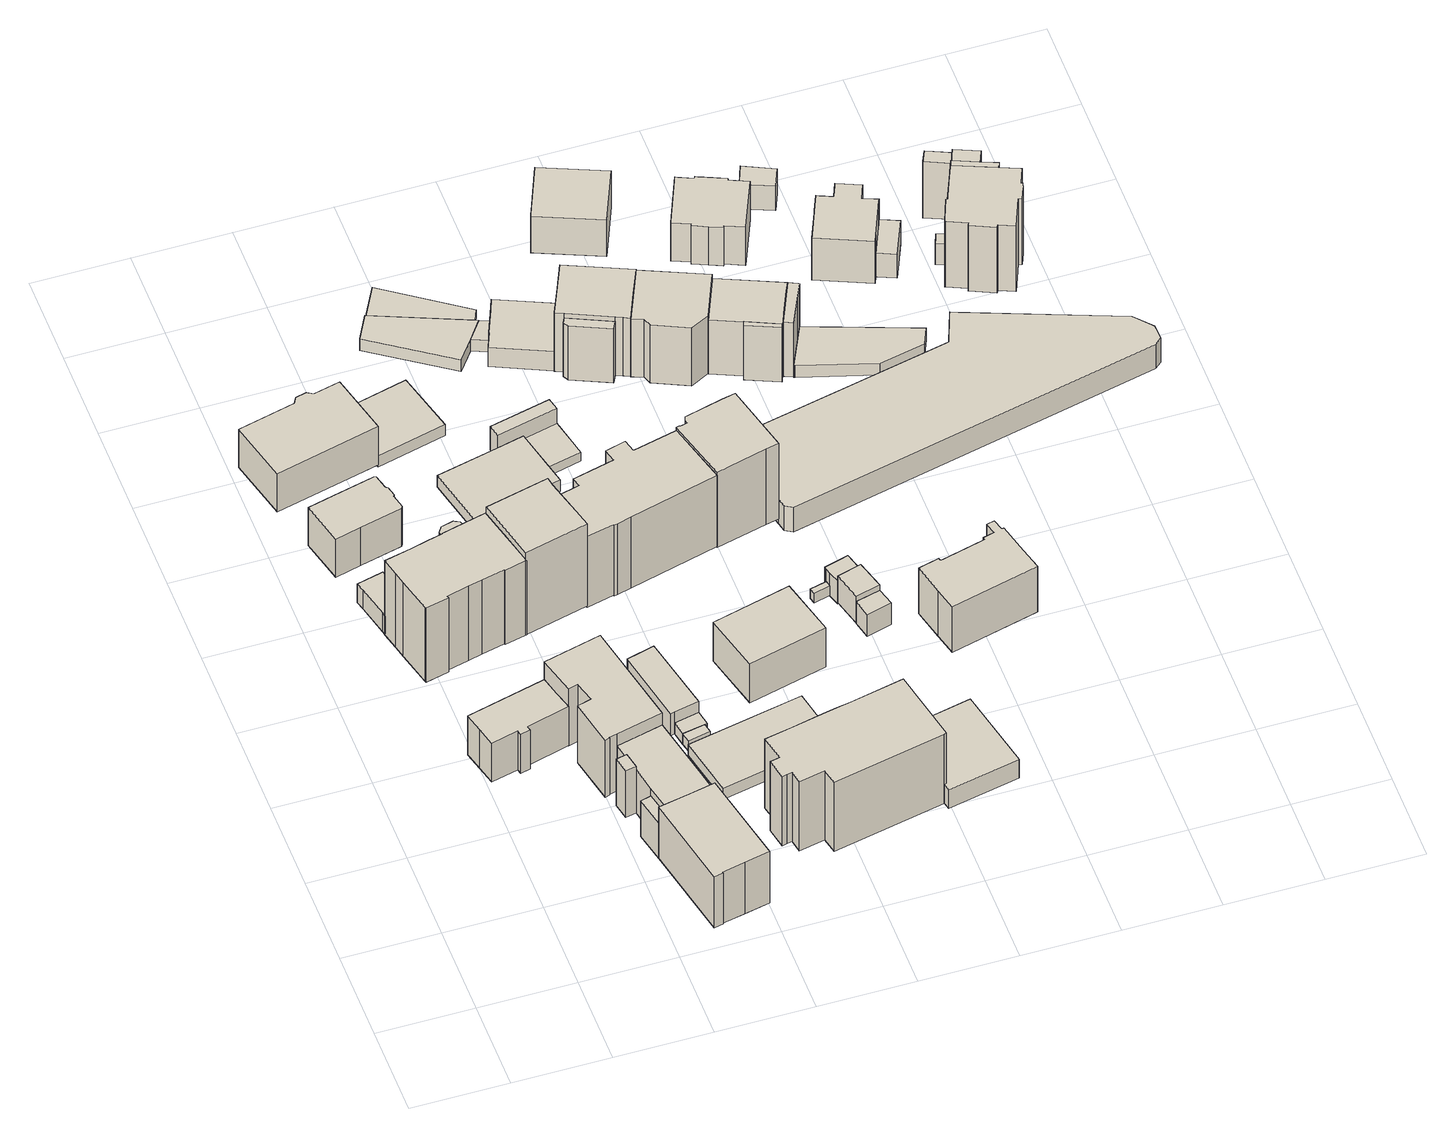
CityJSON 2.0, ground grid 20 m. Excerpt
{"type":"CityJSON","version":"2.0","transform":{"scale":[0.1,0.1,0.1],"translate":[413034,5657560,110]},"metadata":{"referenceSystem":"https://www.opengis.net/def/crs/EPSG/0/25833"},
"CityObjects":{
"building1":{"type":"Building","attributes":{"Dachtyp_tdc":"tdcPolyFlatRoof","Gemeindeschluessel":14612000,"Dachneigung":0,"QualitaetDacherkennung":52,"Geometrietyp2DReferenz":"3000","measuredHeight":5.04,"function":"31001_9998","roofType":"1000"},"geometry":[{"type":"Solid","lod":"1","boundaries":[[[[0,1,2,3,4,5]],[[6,7,8,9,10,11]],[[5,7,6,0]],[[4,8,7,5]],[[3,9,8,4]],[[2,10,9,3]],[[1,11,10,2]],[[0,6,11,1]]]]}]},
"building2":{"type":"Building","attributes":{"Dachtyp_tdc":"tdcGableRoof","Gemeindeschluessel":14612000,"Dachneigung":43.05,"QualitaetDacherkennung":60,"Geometrietyp2DReferenz":"3000","measuredHeight":13.04,"function":"31001_9998","roofType":"3100"},"geometry":[{"type":"Solid","lod":"1","boundaries":[[[[12,13,14,15,16,17,18,19,20,21]],[[22,23,24,25,26,27,28,29,30,31]],[[21,23,22,12]],[[20,24,23,21]],[[19,25,24,20]],[[18,26,25,19]],[[17,27,26,18]],[[16,28,27,17]],[[15,29,28,16]],[[14,30,29,15]],[[13,31,30,14]],[[12,22,31,13]]]]}]},
"building3":{"type":"Building","attributes":{"Dachtyp_tdc":"tdcFreeFormRoof","Gemeindeschluessel":14612000,"Dachneigung":16.99,"QualitaetDacherkennung":33,"Geometrietyp2DReferenz":"3000","measuredHeight":11.23,"function":"31001_9998","roofType":"5000"},"geometry":[{"type":"Solid","lod":"1","boundaries":[[[[32,33,34,35,36,37,38,39,40,41,42,43]],[[44,45,46,47,48,49,50,51,52,53,54,55]],[[43,45,44,32]],[[42,46,45,43]],[[41,47,46,42]],[[40,48,47,41]],[[39,49,48,40]],[[38,50,49,39]],[[37,51,50,38]],[[36,52,51,37]],[[35,53,52,36]],[[34,54,53,35]],[[33,55,54,34]],[[32,44,55,33]]]]}]},
"building4":{"type":"Building","attributes":{"Gemeindeschluessel":14612000,"Geometrietyp2DReferenz":"3000","function":"31001_9998","roofType":"9999"},"children":["building4-1","building4-2"]},
"building4-1":{"type":"BuildingPart","attributes":{"Dachtyp_tdc":"tdcFreeFormRoof","Dachneigung":48.48,"QualitaetDacherkennung":28,"Geometrietyp2DReferenz":"3000","measuredHeight":20.46,"roofType":"5000"},"parents":["building4"],"geometry":[{"type":"Solid","lod":"1","boundaries":[[[[56,57,58,59,60,61]],[[62,63,64,65,66,67]],[[61,63,62,56]],[[60,64,63,61]],[[59,65,64,60]],[[58,66,65,59]],[[57,67,66,58]],[[56,62,67,57]]]]}]},
"building4-2":{"type":"BuildingPart","attributes":{"Dachtyp_tdc":"tdcGableRoof","Dachneigung":26.1,"QualitaetDacherkennung":64,"Geometrietyp2DReferenz":"3000","measuredHeight":22.36,"roofType":"3100"},"parents":["building4"],"geometry":[{"type":"Solid","lod":"1","boundaries":[[[[68,69,70,71,72,73,74,75,76,77,78,79,80,81,82,83,84,85,86,87,88,89]],[[90,91,92,93,94,95,96,97,98,99,100,101,102,103,104,62,67,105,106,107,108,109]],[[89,91,90,68]],[[88,92,91,89]],[[87,93,92,88]],[[86,94,93,87]],[[85,95,94,86]],[[84,96,95,85]],[[83,97,96,84]],[[82,98,97,83]],[[81,99,98,82]],[[80,100,99,81]],[[79,101,100,80]],[[78,102,101,79]],[[77,103,102,78]],[[76,104,103,77]],[[75,62,104,76]],[[74,67,62,75]],[[73,105,67,74]],[[72,106,105,73]],[[71,107,106,72]],[[70,108,107,71]],[[69,109,108,70]],[[68,90,109,69]]]]}]},
"building5":{"type":"Building","attributes":{"Dachtyp_tdc":"tdcFreeFormRoof","Gemeindeschluessel":14612000,"Dachneigung":10.19,"QualitaetDacherkennung":22,"Geometrietyp2DReferenz":"3000","measuredHeight":11.14,"function":"31001_9998","roofType":"5000"},"geometry":[{"type":"Solid","lod":"1","boundaries":[[[[110,111,112,113,114,115,116,117]],[[118,119,120,121,122,123,124,125]],[[117,119,118,110]],[[116,120,119,117]],[[115,121,120,116]],[[114,122,121,115]],[[113,123,122,114]],[[112,124,123,113]],[[111,125,124,112]],[[110,118,125,111]]]]}]},
"building6":{"type":"Building","attributes":{"Dachtyp_tdc":"tdcGableRoof","Gemeindeschluessel":14612000,"Dachneigung":10.5,"QualitaetDacherkennung":38,"Geometrietyp2DReferenz":"3000","measuredHeight":15.49,"function":"31001_9998","roofType":"3100"},"geometry":[{"type":"Solid","lod":"1","boundaries":[[[[126,127,128,129,130,131,132,133]],[[134,135,136,137,138,139,140,141]],[[133,135,134,126]],[[132,136,135,133]],[[131,137,136,132]],[[130,138,137,131]],[[129,139,138,130]],[[128,140,139,129]],[[127,141,140,128]],[[126,134,141,127]]]]}]},
"building7":{"type":"Building","attributes":{"Gemeindeschluessel":14612000,"Geometrietyp2DReferenz":"3000","function":"31001_9998","roofType":"9999"},"children":["building7-1","building7-2","building7-3"]},
"building7-1":{"type":"BuildingPart","attributes":{"Dachtyp_tdc":"tdcPolyFlatRoof","Dachneigung":2.95,"QualitaetDacherkennung":53,"Geometrietyp2DReferenz":"3000","measuredHeight":9.9,"roofType":"2100"},"parents":["building7"],"geometry":[{"type":"Solid","lod":"1","boundaries":[[[[142,143,144,145]],[[146,147,148,149]],[[145,147,146,142]],[[144,148,147,145]],[[143,149,148,144]],[[142,146,149,143]]]]}]},
"building7-2":{"type":"BuildingPart","attributes":{"Dachtyp_tdc":"tdcPolyFlatRoof","Dachneigung":0,"QualitaetDacherkennung":49,"Geometrietyp2DReferenz":"3000","measuredHeight":12.8,"roofType":"1000"},"parents":["building7"],"geometry":[{"type":"Solid","lod":"1","boundaries":[[[[150,151,152,153]],[[154,155,156,157]],[[152,155,154,153]],[[151,156,155,152]],[[150,157,156,151]],[[153,154,157,150]]]]}]},
"building7-3":{"type":"BuildingPart","attributes":{"Dachtyp_tdc":"tdcGableRoof","Dachneigung":10.22,"QualitaetDacherkennung":33,"Geometrietyp2DReferenz":"3000","measuredHeight":13.28,"roofType":"3100"},"parents":["building7"],"geometry":[{"type":"Solid","lod":"1","boundaries":[[[[158,159,160,161,162,163,164,165,166,167]],[[154,157,168,169,170,171,172,173,146,149]],[[166,157,154,167]],[[165,168,157,166]],[[164,169,168,165]],[[163,170,169,164]],[[162,171,170,163]],[[161,172,171,162]],[[160,173,172,161]],[[159,146,173,160]],[[158,149,146,159]],[[167,154,149,158]]]]}]},
"building8":{"type":"Building","attributes":{"Dachtyp_tdc":"tdcFreeFormRoof","Gemeindeschluessel":14612000,"Dachneigung":33.23,"QualitaetDacherkennung":65,"Geometrietyp2DReferenz":"3000","measuredHeight":17.04,"function":"31001_9998","roofType":"5000"},"geometry":[{"type":"Solid","lod":"1","boundaries":[[[[174,175,176,177,178,179,180,181,182,183,184]],[[185,186,187,188,189,190,191,192,193,194,195]],[[184,186,185,174]],[[183,187,186,184]],[[182,188,187,183]],[[181,189,188,182]],[[180,190,189,181]],[[179,191,190,180]],[[178,192,191,179]],[[177,193,192,178]],[[176,194,193,177]],[[175,195,194,176]],[[174,185,195,175]]]]}]},
"building9":{"type":"Building","attributes":{"Dachtyp_tdc":"tdcFreeFormRoof","Gemeindeschluessel":14612000,"Dachneigung":13.06,"QualitaetDacherkennung":15,"Geometrietyp2DReferenz":"3000","measuredHeight":5.24,"function":"31001_9998","roofType":"5000"},"geometry":[{"type":"Solid","lod":"1","boundaries":[[[[196,197,198,199,200,201]],[[202,203,204,205,206,207]],[[201,203,202,196]],[[200,204,203,201]],[[199,205,204,200]],[[198,206,205,199]],[[197,207,206,198]],[[196,202,207,197]]]]}]},
"building10":{"type":"Building","attributes":{"Dachtyp_tdc":"tdcFreeFormRoof","Gemeindeschluessel":14612000,"Dachneigung":28.71,"QualitaetDacherkennung":61,"Geometrietyp2DReferenz":"3000","measuredHeight":24.51,"function":"31001_9998","roofType":"5000"},"geometry":[{"type":"Solid","lod":"1","boundaries":[[[[208,209,210,211,212]],[[213,214,215,216,217]],[[212,214,213,208]],[[211,215,214,212]],[[210,216,215,211]],[[209,217,216,210]],[[208,213,217,209]]]]}]},
"building11":{"type":"Building","attributes":{"Dachtyp_tdc":"tdcPolyFlatRoof","Gemeindeschluessel":14612000,"Dachneigung":0,"QualitaetDacherkennung":7,"Geometrietyp2DReferenz":"3000","measuredHeight":3,"function":"31001_9998","roofType":"1000"},"geometry":[{"type":"Solid","lod":"1","boundaries":[[[[218,219,220,221,222]],[[223,224,225,226,227]],[[222,224,223,218]],[[221,225,224,222]],[[220,226,225,221]],[[219,227,226,220]],[[218,223,227,219]]]]}]},
"building12":{"type":"Building","attributes":{"Gemeindeschluessel":14612000,"Geometrietyp2DReferenz":"3000","function":"31001_9998","roofType":"9999"},"children":["building12-1","building12-2","building12-3"]},
"building12-1":{"type":"BuildingPart","attributes":{"Dachtyp_tdc":"tdcPolyFlatRoof","Dachneigung":19.32,"QualitaetDacherkennung":63,"Geometrietyp2DReferenz":"3000","measuredHeight":3.27,"roofType":"2100"},"parents":["building12"],"geometry":[{"type":"Solid","lod":"1","boundaries":[[[[228,229,230,231]],[[232,233,234,235]],[[231,233,232,228]],[[230,234,233,231]],[[229,235,234,230]],[[228,232,235,229]]]]}]},
"building12-2":{"type":"BuildingPart","attributes":{"Dachtyp_tdc":"tdcGableRoof","Dachneigung":17.83,"QualitaetDacherkennung":59,"Geometrietyp2DReferenz":"3000","measuredHeight":3.48,"roofType":"3100"},"parents":["building12"],"geometry":[{"type":"Solid","lod":"1","boundaries":[[[[236,237,238,239,240]],[[241,242,243,234,233]],[[240,242,241,236]],[[239,243,242,240]],[[238,234,243,239]],[[237,233,234,238]],[[236,241,233,237]]]]}]},
"building12-3":{"type":"BuildingPart","attributes":{"Dachtyp_tdc":"tdcHipAndGableRoof","Dachneigung":40.45,"QualitaetDacherkennung":57,"Geometrietyp2DReferenz":"3000","measuredHeight":7.3,"roofType":"5000"},"parents":["building12"],"geometry":[{"type":"Solid","lod":"1","boundaries":[[[[244,245,246,247,248]],[[249,250,242,241,251]],[[248,250,249,244]],[[247,242,250,248]],[[246,241,242,247]],[[245,251,241,246]],[[244,249,251,245]]]]}]},
"building13":{"type":"Building","attributes":{"name":"Berufsfachschule für Pflegeberufe","Gemeindeschluessel":14612000,"Geometrietyp2DReferenz":"3000","function":"31001_3021","roofType":"9999"},"children":["building13-1","building13-2","building13-3"]},
"building13-1":{"type":"BuildingPart","attributes":{"Dachtyp_tdc":"tdcFreeFormRoof","Dachneigung":51,"QualitaetDacherkennung":10,"Geometrietyp2DReferenz":"3000","measuredHeight":7.46,"roofType":"5000"},"parents":["building13"],"geometry":[{"type":"Solid","lod":"1","boundaries":[[[[252,253,254,255]],[[256,257,258,259]],[[255,257,256,252]],[[254,258,257,255]],[[253,259,258,254]],[[252,256,259,253]]]]}]},
"building13-2":{"type":"BuildingPart","attributes":{"Dachtyp_tdc":"tdcPolyFlatRoof","Dachneigung":0,"QualitaetDacherkennung":0,"Geometrietyp2DReferenz":"3000","measuredHeight":11.47,"roofType":"9999"},"parents":["building13"],"geometry":[{"type":"Solid","lod":"1","boundaries":[[[[260,261,262,263]],[[264,265,266,267]],[[263,265,264,260]],[[262,266,265,263]],[[261,267,266,262]],[[260,264,267,261]]]]}]},
"building13-3":{"type":"BuildingPart","attributes":{"Dachtyp_tdc":"tdcPolyFlatRoof","Dachneigung":0,"QualitaetDacherkennung":0,"Geometrietyp2DReferenz":"3000","measuredHeight":3,"roofType":"9999"},"parents":["building13"],"geometry":[{"type":"Solid","lod":"1","boundaries":[[[[268,269,270,271,272,273,274]],[[275,276,265,264,257,256,277]],[[274,276,275,268]],[[273,265,276,274]],[[272,264,265,273]],[[271,257,264,272]],[[270,256,257,271]],[[269,277,256,270]],[[268,275,277,269]]]]}]},
"building14":{"type":"Building","attributes":{"Dachtyp_tdc":"tdcPolyFlatRoof","Gemeindeschluessel":14612000,"Dachneigung":22.26,"QualitaetDacherkennung":32,"Geometrietyp2DReferenz":"3000","measuredHeight":3.36,"function":"31001_9998","roofType":"2100"},"geometry":[{"type":"Solid","lod":"1","boundaries":[[[[278,279,280,281]],[[282,283,284,285]],[[281,283,282,278]],[[280,284,283,281]],[[279,285,284,280]],[[278,282,285,279]]]]}]},
"building15":{"type":"Building","attributes":{"Gemeindeschluessel":14612000,"Geometrietyp2DReferenz":"3000","function":"31001_9998","roofType":"9999"},"children":["building15-1","building15-2","building15-3"]},
"building15-1":{"type":"BuildingPart","attributes":{"Dachtyp_tdc":"tdcPolyFlatRoof","Dachneigung":0,"QualitaetDacherkennung":35,"Geometrietyp2DReferenz":"3000","measuredHeight":3.18,"roofType":"1000"},"parents":["building15"],"geometry":[{"type":"Solid","lod":"1","boundaries":[[[[286,287,288,289,290,291]],[[292,293,294,295,296,297]],[[291,293,292,286]],[[290,294,293,291]],[[289,295,294,290]],[[288,296,295,289]],[[287,297,296,288]],[[286,292,297,287]]]]}]},
"building15-2":{"type":"BuildingPart","attributes":{"Dachtyp_tdc":"tdcFreeFormRoof","Dachneigung":71.85,"QualitaetDacherkennung":21,"Geometrietyp2DReferenz":"3000","measuredHeight":8.49,"roofType":"5000"},"parents":["building15"],"geometry":[{"type":"Solid","lod":"1","boundaries":[[[[298,299,300,301]],[[302,303,295,304]],[[301,303,302,298]],[[300,295,303,301]],[[299,304,295,300]],[[298,302,304,299]]]]}]},
"building15-3":{"type":"BuildingPart","attributes":{"Dachtyp_tdc":"tdcGableRoof","Dachneigung":19.65,"QualitaetDacherkennung":27,"Geometrietyp2DReferenz":"3000","measuredHeight":3.13,"roofType":"3100"},"parents":["building15"],"geometry":[{"type":"Solid","lod":"1","boundaries":[[[[305,306,307,308]],[[303,309,297,296]],[[308,309,303,305]],[[307,297,309,308]],[[306,296,297,307]],[[305,303,296,306]]]]}]},
"building16":{"type":"Building","attributes":{"name":"Berufsfachschule für Pflegeberufe","Dachtyp_tdc":"tdcFreeFormRoof","Gemeindeschluessel":14612000,"Dachneigung":45.19,"QualitaetDacherkennung":69,"Geometrietyp2DReferenz":"3000","measuredHeight":23.04,"function":"31001_3021","roofType":"5000"},"geometry":[{"type":"Solid","lod":"1","boundaries":[[[[310,311,312,313,314,315,316,317,318,319,320,321,322,323,324,325]],[[326,327,328,329,330,331,332,333,334,335,336,337,338,339,340,341]],[[325,327,326,310]],[[324,328,327,325]],[[323,329,328,324]],[[322,330,329,323]],[[321,331,330,322]],[[320,332,331,321]],[[319,333,332,320]],[[318,334,333,319]],[[317,335,334,318]],[[316,336,335,317]],[[315,337,336,316]],[[314,338,337,315]],[[313,339,338,314]],[[312,340,339,313]],[[311,341,340,312]],[[310,326,341,311]]]]}]},
"building17":{"type":"Building","attributes":{"Dachtyp_tdc":"tdcFreeFormRoof","Gemeindeschluessel":14612000,"Dachneigung":31.12,"QualitaetDacherkennung":55,"Geometrietyp2DReferenz":"3000","measuredHeight":22.51,"function":"31001_9998","roofType":"5000"},"geometry":[{"type":"Solid","lod":"1","boundaries":[[[[342,343,344,345,346,347,348,349,350,351,352,353,354,355,356,357,358]],[[359,360,361,362,363,364,365,366,367,368,369,370,371,372,373,374,375]],[[358,360,359,342]],[[357,361,360,358]],[[356,362,361,357]],[[355,363,362,356]],[[354,364,363,355]],[[353,365,364,354]],[[352,366,365,353]],[[351,367,366,352]],[[350,368,367,351]],[[349,369,368,350]],[[348,370,369,349]],[[347,371,370,348]],[[346,372,371,347]],[[345,373,372,346]],[[344,374,373,345]],[[343,375,374,344]],[[342,359,375,343]]]]}]},
"building18":{"type":"Building","attributes":{"Dachtyp_tdc":"tdcHipRoof","Gemeindeschluessel":14612000,"Dachneigung":41.07,"QualitaetDacherkennung":62,"Geometrietyp2DReferenz":"3000","measuredHeight":13.53,"function":"31001_9998","roofType":"3200"},"geometry":[{"type":"Solid","lod":"1","boundaries":[[[[376,377,378,379]],[[380,381,382,383]],[[379,381,380,376]],[[378,382,381,379]],[[377,383,382,378]],[[376,380,383,377]]]]}]},
"building19":{"type":"Building","attributes":{"Gemeindeschluessel":14612000,"Geometrietyp2DReferenz":"3000","function":"31001_9998","roofType":"9999"},"children":["building19-1","building19-2","building19-3","building19-4"]},
"building19-1":{"type":"BuildingPart","attributes":{"Dachtyp_tdc":"tdcPolyFlatRoof","Dachneigung":0,"QualitaetDacherkennung":100,"Geometrietyp2DReferenz":"3000","measuredHeight":3.2,"roofType":"1000"},"parents":["building19"],"geometry":[{"type":"Solid","lod":"1","boundaries":[[[[384,385,386,387]],[[388,389,390,391]],[[387,389,388,384]],[[386,390,389,387]],[[385,391,390,386]],[[384,388,391,385]]]]}]},
"building19-2":{"type":"BuildingPart","attributes":{"Dachtyp_tdc":"tdcPolyFlatRoof","Dachneigung":4.04,"QualitaetDacherkennung":52,"Geometrietyp2DReferenz":"3000","measuredHeight":5.75,"roofType":"2100"},"parents":["building19"],"geometry":[{"type":"Solid","lod":"1","boundaries":[[[[392,393,394,395,396,397,398]],[[389,399,400,401,402,403,390]],[[397,399,389,398]],[[396,400,399,397]],[[395,401,400,396]],[[394,402,401,395]],[[393,403,402,394]],[[392,390,403,393]],[[398,389,390,392]]]]}]},
"building19-3":{"type":"BuildingPart","attributes":{"Dachtyp_tdc":"tdcGableRoof","Dachneigung":12.67,"QualitaetDacherkennung":15,"Geometrietyp2DReferenz":"3000","measuredHeight":2.37,"roofType":"3100"},"parents":["building19"],"geometry":[{"type":"Solid","lod":"1","boundaries":[[[[404,405,406,407]],[[408,409,410,411]],[[407,409,408,404]],[[406,410,409,407]],[[405,411,410,406]],[[404,408,411,405]]]]}]},
"building19-4":{"type":"BuildingPart","attributes":{"Dachtyp_tdc":"tdcPolyFlatRoof","Dachneigung":0,"QualitaetDacherkennung":30,"Geometrietyp2DReferenz":"3000","measuredHeight":3.2,"roofType":"1000"},"parents":["building19"],"geometry":[{"type":"Solid","lod":"1","boundaries":[[[[384,412,413,414,415,385]],[[388,391,416,417,409,408]],[[385,391,388,384]],[[415,416,391,385]],[[414,417,416,415]],[[413,409,417,414]],[[412,408,409,413]],[[384,388,408,412]]]]}]},
"building20":{"type":"Building","attributes":{"Dachtyp_tdc":"tdcPolyFlatRoof","Gemeindeschluessel":14612000,"Dachneigung":2.87,"QualitaetDacherkennung":75,"Geometrietyp2DReferenz":"3000","measuredHeight":5.65,"function":"31001_9998","roofType":"2100"},"geometry":[{"type":"Solid","lod":"1","boundaries":[[[[418,419,420,421,422,423,424]],[[425,426,427,428,429,430,431]],[[424,426,425,418]],[[423,427,426,424]],[[422,428,427,423]],[[421,429,428,422]],[[420,430,429,421]],[[419,431,430,420]],[[418,425,431,419]]]]}]},
"building21":{"type":"Building","attributes":{"Dachtyp_tdc":"tdcFreeFormRoof","Gemeindeschluessel":14612000,"Dachneigung":29.48,"QualitaetDacherkennung":49,"Geometrietyp2DReferenz":"3000","measuredHeight":23.09,"function":"31001_9998","roofType":"5000"},"geometry":[{"type":"Solid","lod":"1","boundaries":[[[[432,433,434,435,436,437,438,439,440,441,442]],[[443,444,445,446,447,448,449,450,451,452,453]],[[442,444,443,432]],[[441,445,444,442]],[[440,446,445,441]],[[439,447,446,440]],[[438,448,447,439]],[[437,449,448,438]],[[436,450,449,437]],[[435,451,450,436]],[[434,452,451,435]],[[433,453,452,434]],[[432,443,453,433]]]]}]},
"building22":{"type":"Building","attributes":{"Dachtyp_tdc":"tdcPolyFlatRoof","Gemeindeschluessel":14612000,"Dachneigung":0,"QualitaetDacherkennung":19,"Geometrietyp2DReferenz":"3000","measuredHeight":2.6,"function":"31001_9998","roofType":"1000"},"geometry":[{"type":"Solid","lod":"1","boundaries":[[[[454,455,456,457]],[[458,459,460,461]],[[457,459,458,454]],[[456,460,459,457]],[[455,461,460,456]],[[454,458,461,455]]]]}]},
"building23":{"type":"Building","attributes":{"Gemeindeschluessel":14612000,"Geometrietyp2DReferenz":"3000","function":"31001_9998","roofType":"9999"},"children":["building23-1","building23-2"]},
"building23-1":{"type":"BuildingPart","attributes":{"Dachtyp_tdc":"tdcFreeFormRoof","Dachneigung":54.85,"QualitaetDacherkennung":16,"Geometrietyp2DReferenz":"3000","measuredHeight":15.53,"roofType":"5000"},"parents":["building23"],"geometry":[{"type":"Solid","lod":"1","boundaries":[[[[462,463,464,465,466]],[[467,468,469,470,471]],[[466,468,467,462]],[[465,469,468,466]],[[464,470,469,465]],[[463,471,470,464]],[[462,467,471,463]]]]}]},
"building23-2":{"type":"BuildingPart","attributes":{"Dachtyp_tdc":"tdcGableRoof","Dachneigung":29.96,"QualitaetDacherkennung":66,"Geometrietyp2DReferenz":"3000","measuredHeight":17.86,"roofType":"3100"},"parents":["building23"],"geometry":[{"type":"Solid","lod":"1","boundaries":[[[[472,473,474,475,476,477,478,479,480]],[[481,482,483,467,471,484,485,486,487]],[[480,482,481,472]],[[479,483,482,480]],[[478,467,483,479]],[[477,471,467,478]],[[476,484,471,477]],[[475,485,484,476]],[[474,486,485,475]],[[473,487,486,474]],[[472,481,487,473]]]]}]},
"building24":{"type":"Building","attributes":{"Dachtyp_tdc":"tdcGableRoof","Gemeindeschluessel":14612000,"Dachneigung":12.13,"QualitaetDacherkennung":59,"Geometrietyp2DReferenz":"3000","measuredHeight":6.29,"function":"31001_9998","roofType":"3100"},"geometry":[{"type":"Solid","lod":"1","boundaries":[[[[488,489,490,491]],[[492,493,494,495]],[[491,493,492,488]],[[490,494,493,491]],[[489,495,494,490]],[[488,492,495,489]]]]}]},
"building25":{"type":"Building","attributes":{"Dachtyp_tdc":"tdcHipAndGableRoof","Gemeindeschluessel":14612000,"Dachneigung":30.36,"QualitaetDacherkennung":73,"Geometrietyp2DReferenz":"3000","measuredHeight":8.34,"function":"31001_9998","roofType":"5000"},"geometry":[{"type":"Solid","lod":"1","boundaries":[[[[496,497,498,499]],[[500,501,502,503]],[[499,501,500,496]],[[498,502,501,499]],[[497,503,502,498]],[[496,500,503,497]]]]}]},
"building26":{"type":"Building","attributes":{"Dachtyp_tdc":"tdcFreeFormRoof","Gemeindeschluessel":14612000,"Dachneigung":11.54,"QualitaetDacherkennung":63,"Geometrietyp2DReferenz":"3000","measuredHeight":6.66,"function":"31001_9998","roofType":"5000"},"geometry":[{"type":"Solid","lod":"1","boundaries":[[[[504,505,506,507,508,509,510]],[[511,512,513,514,515,516,517]],[[510,512,511,504]],[[509,513,512,510]],[[508,514,513,509]],[[507,515,514,508]],[[506,516,515,507]],[[505,517,516,506]],[[504,511,517,505]]]]}]},
"building27":{"type":"Building","attributes":{"Dachtyp_tdc":"tdcFreeFormRoof","Gemeindeschluessel":14612000,"Dachneigung":22.53,"QualitaetDacherkennung":42,"Geometrietyp2DReferenz":"3000","measuredHeight":17.68,"function":"31001_9998","roofType":"5000"},"geometry":[{"type":"Solid","lod":"1","boundaries":[[[[518,519,520,521,522,523,524]],[[525,526,527,528,529,530,531]],[[524,526,525,518]],[[523,527,526,524]],[[522,528,527,523]],[[521,529,528,522]],[[520,530,529,521]],[[519,531,530,520]],[[518,525,531,519]]]]}]},
"building28":{"type":"Building","attributes":{"Dachtyp_tdc":"tdcFreeFormRoof","Gemeindeschluessel":14612000,"Dachneigung":10.72,"QualitaetDacherkennung":30,"Geometrietyp2DReferenz":"3000","measuredHeight":11.48,"function":"31001_9998","roofType":"5000"},"geometry":[{"type":"Solid","lod":"1","boundaries":[[[[532,533,534,535,536,537]],[[538,539,540,541,542,543]],[[537,539,538,532]],[[536,540,539,537]],[[535,541,540,536]],[[534,542,541,535]],[[533,543,542,534]],[[532,538,543,533]]]]}]},
"building29":{"type":"Building","attributes":{"Dachtyp_tdc":"tdcGableRoof","Gemeindeschluessel":14612000,"Dachneigung":34.61,"QualitaetDacherkennung":38,"Geometrietyp2DReferenz":"3000","measuredHeight":15.62,"function":"31001_9998","roofType":"3100"},"geometry":[{"type":"Solid","lod":"1","boundaries":[[[[544,545,546,547,548,549,550,551,552,553,554,555,556,557]],[[558,559,560,561,562,563,564,565,566,567,568,569,570,571]],[[557,559,558,544]],[[556,560,559,557]],[[555,561,560,556]],[[554,562,561,555]],[[553,563,562,554]],[[552,564,563,553]],[[551,565,564,552]],[[550,566,565,551]],[[549,567,566,550]],[[548,568,567,549]],[[547,569,568,548]],[[546,570,569,547]],[[545,571,570,546]],[[544,558,571,545]]]]}]},
"building30":{"type":"Building","attributes":{"Gemeindeschluessel":14612000,"Geometrietyp2DReferenz":"3000","function":"31001_9998","roofType":"9999"},"children":["building30-1","building30-2","building30-3"]},
"building30-1":{"type":"BuildingPart","attributes":{"Dachtyp_tdc":"tdcCutGableRoof","Dachneigung":69.14,"QualitaetDacherkennung":50,"Geometrietyp2DReferenz":"3000","measuredHeight":17.69,"roofType":"9999"},"parents":["building30"],"geometry":[{"type":"Solid","lod":"1","boundaries":[[[[572,573,574,575,576,577]],[[578,579,580,581,582,583]],[[577,579,578,572]],[[576,580,579,577]],[[575,581,580,576]],[[574,582,581,575]],[[573,583,582,574]],[[572,578,583,573]]]]}]},
"building30-2":{"type":"BuildingPart","attributes":{"Dachtyp_tdc":"tdcFreeFormRoof","Dachneigung":73.03,"QualitaetDacherkennung":9,"Geometrietyp2DReferenz":"3000","measuredHeight":15.81,"roofType":"5000"},"parents":["building30"],"geometry":[{"type":"Solid","lod":"1","boundaries":[[[[584,585,586,587]],[[580,588,589,581]],[[587,588,580,584]],[[586,589,588,587]],[[585,581,589,586]],[[584,580,581,585]]]]}]},
"building30-3":{"type":"BuildingPart","attributes":{"Dachtyp_tdc":"tdcFreeFormRoof","Dachneigung":69.93,"QualitaetDacherkennung":53,"Geometrietyp2DReferenz":"3000","measuredHeight":17.8,"roofType":"5000"},"parents":["building30"],"geometry":[{"type":"Solid","lod":"1","boundaries":[[[[590,572,591,592,593,577,594,595,596]],[[597,598,599,600,579,601,602,603,578]],[[596,598,597,590]],[[595,599,598,596]],[[594,600,599,595]],[[577,579,600,594]],[[593,601,579,577]],[[592,602,601,593]],[[591,603,602,592]],[[572,578,603,591]],[[590,597,578,572]]]]}]},
"building31":{"type":"Building","attributes":{"Dachtyp_tdc":"tdcGableRoof","Gemeindeschluessel":14612000,"Dachneigung":17.53,"QualitaetDacherkennung":42,"Geometrietyp2DReferenz":"3000","measuredHeight":11.8,"function":"31001_9998","roofType":"3100"},"geometry":[{"type":"Solid","lod":"1","boundaries":[[[[604,605,606,607,608,609,610,611,612,613,614,615,616,617]],[[618,619,620,621,622,623,624,625,626,627,628,629,630,631]],[[617,619,618,604]],[[616,620,619,617]],[[615,621,620,616]],[[614,622,621,615]],[[613,623,622,614]],[[612,624,623,613]],[[611,625,624,612]],[[610,626,625,611]],[[609,627,626,610]],[[608,628,627,609]],[[607,629,628,608]],[[606,630,629,607]],[[605,631,630,606]],[[604,618,631,605]]]]}]},
"building32":{"type":"Building","attributes":{"Dachtyp_tdc":"tdcFreeFormRoof","Gemeindeschluessel":14612000,"Dachneigung":48.48,"QualitaetDacherkennung":7,"Geometrietyp2DReferenz":"3000","measuredHeight":5.97,"function":"31001_9998","roofType":"5000"},"geometry":[{"type":"Solid","lod":"1","boundaries":[[[[632,633,634,635,636,637]],[[638,639,640,641,642,643]],[[637,639,638,632]],[[636,640,639,637]],[[635,641,640,636]],[[634,642,641,635]],[[633,643,642,634]],[[632,638,643,633]]]]}]},
"building33":{"type":"Building","attributes":{"Dachtyp_tdc":"tdcFreeFormRoof","Gemeindeschluessel":14612000,"Dachneigung":10.77,"QualitaetDacherkennung":4,"Geometrietyp2DReferenz":"3000","measuredHeight":13.06,"function":"31001_9998","roofType":"5000"},"geometry":[{"type":"Solid","lod":"1","boundaries":[[[[644,645,646,647,648,649,650,651,652,653,654]],[[655,656,657,658,659,660,661,662,663,664,665]],[[654,656,655,644]],[[653,657,656,654]],[[652,658,657,653]],[[651,659,658,652]],[[650,660,659,651]],[[649,661,660,650]],[[648,662,661,649]],[[647,663,662,648]],[[646,664,663,647]],[[645,665,664,646]],[[644,655,665,645]]]]}]},
"building34":{"type":"Building","attributes":{"name":"Carte Blanche","Dachtyp_tdc":"tdcPolyFlatRoof","Gemeindeschluessel":14612000,"Dachneigung":5.89,"QualitaetDacherkennung":62,"Geometrietyp2DReferenz":"3000","measuredHeight":6.96,"function":"31001_3032","roofType":"2100"},"geometry":[{"type":"Solid","lod":"1","boundaries":[[[[666,667,668,669]],[[670,671,672,673]],[[669,671,670,666]],[[668,672,671,669]],[[667,673,672,668]],[[666,670,673,667]]]]}]},
"building35":{"type":"Building","attributes":{"Dachtyp_tdc":"tdcFreeFormRoof","Gemeindeschluessel":14612000,"Dachneigung":25.75,"QualitaetDacherkennung":35,"Geometrietyp2DReferenz":"3000","measuredHeight":13.63,"function":"31001_9998","roofType":"5000"},"geometry":[{"type":"Solid","lod":"1","boundaries":[[[[674,675,676,677,678,679,680,681,682,683,684,685]],[[686,687,688,689,690,691,692,693,694,695,696,697]],[[685,687,686,674]],[[684,688,687,685]],[[683,689,688,684]],[[682,690,689,683]],[[681,691,690,682]],[[680,692,691,681]],[[679,693,692,680]],[[678,694,693,679]],[[677,695,694,678]],[[676,696,695,677]],[[675,697,696,676]],[[674,686,697,675]]]]}]},
"building36":{"type":"Building","attributes":{"Dachtyp_tdc":"tdcPolyFlatRoof","Gemeindeschluessel":14612000,"Dachneigung":0,"QualitaetDacherkennung":69,"Geometrietyp2DReferenz":"3000","measuredHeight":6.55,"function":"31001_9998","roofType":"1000"},"geometry":[{"type":"Solid","lod":"1","boundaries":[[[[698,699,700,701]],[[702,703,704,705]],[[701,703,702,698]],[[700,704,703,701]],[[699,705,704,700]],[[698,702,705,699]]]]}]},
"building37":{"type":"Building","attributes":{"Dachtyp_tdc":"tdcFreeFormRoof","Gemeindeschluessel":14612000,"Dachneigung":59.99,"QualitaetDacherkennung":7,"Geometrietyp2DReferenz":"3000","measuredHeight":16.61,"function":"31001_9998","roofType":"5000"},"geometry":[{"type":"Solid","lod":"1","boundaries":[[[[706,707,708,709,710]],[[711,712,713,714,715]],[[710,712,711,706]],[[709,713,712,710]],[[708,714,713,709]],[[707,715,714,708]],[[706,711,715,707]]]]}]},
"building38":{"type":"Building","attributes":{"Gemeindeschluessel":14612000,"Geometrietyp2DReferenz":"3000","function":"31001_9998","roofType":"9999"},"children":["building38-1","building38-2","building38-3","building38-4"]},
"building38-1":{"type":"BuildingPart","attributes":{"Dachtyp_tdc":"tdcFreeFormRoof","Dachneigung":39.25,"QualitaetDacherkennung":31,"Geometrietyp2DReferenz":"3000","measuredHeight":7.07,"roofType":"5000"},"parents":["building38"],"geometry":[{"type":"Solid","lod":"1","boundaries":[[[[716,717,718,719,720,721,722,723]],[[724,725,726,727,728,729,730,731]],[[723,725,724,716]],[[722,726,725,723]],[[721,727,726,722]],[[720,728,727,721]],[[719,729,728,720]],[[718,730,729,719]],[[717,731,730,718]],[[716,724,731,717]]]]}]},
"building38-2":{"type":"BuildingPart","attributes":{"Dachtyp_tdc":"tdcHipAndGableRoof","Dachneigung":65.88,"QualitaetDacherkennung":36,"Geometrietyp2DReferenz":"3000","measuredHeight":18.76,"roofType":"5000"},"parents":["building38"],"geometry":[{"type":"Solid","lod":"1","boundaries":[[[[732,733,734,735,736,737,738,739]],[[740,741,711,715,714,742,743,744]],[[739,741,740,732]],[[738,711,741,739]],[[737,715,711,738]],[[736,714,715,737]],[[735,742,714,736]],[[734,743,742,735]],[[733,744,743,734]],[[732,740,744,733]]]]}]},
"building38-3":{"type":"BuildingPart","attributes":{"Dachtyp_tdc":"tdcPolyFlatRoof","Dachneigung":24.23,"QualitaetDacherkennung":24,"Geometrietyp2DReferenz":"3000","measuredHeight":17.89,"roofType":"2100"},"parents":["building38"],"geometry":[{"type":"Solid","lod":"1","boundaries":[[[[745,746,747,748,749]],[[744,750,751,752,741]],[[749,750,744,745]],[[748,751,750,749]],[[747,752,751,748]],[[746,741,752,747]],[[745,744,741,746]]]]}]},
"building38-4":{"type":"BuildingPart","attributes":{"Dachtyp_tdc":"tdcTentRoof","Dachneigung":30.17,"QualitaetDacherkennung":51,"Geometrietyp2DReferenz":"3000","measuredHeight":20.15,"roofType":"3500"},"parents":["building38"],"geometry":[{"type":"Solid","lod":"1","boundaries":[[[[753,754,755,756,757,758,759,760,761,762,763,764,765,766,767,768,769,770,771]],[[772,773,774,775,776,777,778,779,780,781,782,783,784,731,730,728,752,751,785]],[[771,773,772,753]],[[770,774,773,771]],[[769,775,774,770]],[[768,776,775,769]],[[767,777,776,768]],[[766,778,777,767]],[[765,779,778,766]],[[764,780,779,765]],[[763,781,780,764]],[[762,782,781,763]],[[761,783,782,762]],[[760,784,783,761]],[[759,731,784,760]],[[758,730,731,759]],[[757,728,730,758]],[[756,752,728,757]],[[755,751,752,756]],[[754,785,751,755]],[[753,772,785,754]]]]}]}
},
"vertices":[
[105,999,105],[110,980,105],[126,914,105],[128,906,105],[183,919,105],[160,1012,105],[105,999,54],[160,1012,54],[183,919,54],[128,906,54],[126,914,54],[110,980,54],
[274,496,163],[272,505,163],[361,529,163],[350,568,163],[340,608,163],[176,567,163],[186,527,163],[196,487,163],[252,501,163],[254,491,163],[274,496,56],[254,491,56],[252,501,56],[196,487,56],[186,527,56],[176,567,56],[340,608,56],[350,568,56],[361,529,56],[272,505,56],
[65,1165,158],[88,1072,158],[142,1086,158],[229,1107,158],[232,1111,158],[225,1140,158],[227,1144,158],[222,1164,158],[217,1168,158],[210,1197,158],[205,1199,158],[118,1178,158],[65,1165,54],[118,1178,54],[205,1199,54],[210,1197,54],[217,1168,54],[222,1164,54],[227,1144,54],[225,1140,54],[232,1111,54],[229,1107,54],[142,1086,54],[88,1072,54],
[251,937,252],[296,948,252],[294,958,252],[282,964,252],[256,958,252],[248,946,252],[251,937,53],[248,946,53],[256,958,53],[282,964,53],[294,958,53],[296,948,53],
[375,821,257],[378,821,257],[377,824,257],[359,897,257],[344,957,257],[344,960,257],[296,948,257],[251,937,257],[251,936,257],[222,929,257],[183,919,257],[128,906,257],[137,869,257],[143,843,257],[161,770,257],[162,768,257],[210,779,257],[209,783,257],[255,795,257],[284,802,257],[331,813,257],[332,811,257],[375,821,53],[332,811,53],[331,813,53],[284,802,53],[255,795,53],[209,783,53],[210,779,53],[162,768,53],[161,770,53],[143,843,53],[137,869,53],[128,906,53],[183,919,53],[222,929,53],[251,936,53],[344,960,53],[344,957,53],[359,897,53],[377,824,53],[378,821,53],
[222,1446,159],[167,1433,159],[155,1440,159],[132,1435,159],[125,1422,159],[6,1393,159],[38,1263,159],[254,1316,159],[222,1446,54],[254,1316,54],[38,1263,54],[6,1393,54],[125,1422,54],[132,1435,54],[155,1440,54],[167,1433,54],
[533,17,202],[586,28,202],[545,225,202],[492,214,202],[427,201,202],[468,1,202],[487,5,202],[486,7,202],[533,17,61],[486,7,61],[487,5,61],[468,1,61],[427,201,61],[492,214,61],[545,225,61],[586,28,61],
[449,205,158],[435,270,158],[413,265,158],[427,201,158],[449,205,60],[427,201,60],[413,265,60],[435,270,60],
[417,358,188],[395,353,188],[402,319,188],[424,324,188],[424,324,60],[402,319,60],[395,353,60],[417,358,60],
[435,270,179],[449,205,179],[508,217,179],[545,225,179],[533,286,179],[506,415,179],[468,406,179],[410,392,179],[417,358,179],[424,324,179],[410,392,60],[468,406,60],[506,415,60],[533,286,60],[545,225,60],[508,217,60],
[460,638,212],[340,608,212],[361,529,212],[381,534,212],[393,491,212],[363,483,212],[384,384,212],[394,387,212],[393,388,212],[410,392,212],[506,415,212],[460,638,55],[506,415,55],[410,392,55],[393,388,55],[394,387,55],[384,384,55],[363,483,55],[393,491,55],[381,534,55],[361,529,55],[340,608,55],
[296,948,100],[344,960,100],[330,1013,100],[273,999,100],[282,964,100],[294,958,100],[296,948,54],[294,958,54],[282,964,54],[273,999,54],[330,1013,54],[344,960,54],
[377,824,276],[509,857,276],[479,970,276],[476,989,276],[344,957,276],[377,824,50],[344,957,50],[476,989,50],[479,970,50],[509,857,50],
[397,1351,78],[364,1481,78],[222,1446,78],[231,1408,78],[254,1316,78],[397,1351,48],[254,1316,48],[231,1408,48],[222,1446,48],[364,1481,48],
[569,445,82],[614,455,82],[610,475,82],[564,466,82],[569,445,53],[564,466,53],[610,475,53],[614,455,53],
[558,496,83],[564,466,83],[610,475,83],[615,476,83],[609,507,83],[558,496,53],[609,507,53],[615,476,53],
[518,651,113],[550,494,113],[558,496,113],[609,507,113],[575,666,113],[518,651,53],[575,666,53],[550,494,53],
[708,335,111],[718,286,111],[784,300,111],[774,349,111],[708,335,52],[774,349,52],[784,300,52],[718,286,52],
[803,355,167],[813,306,167],[840,311,167],[830,360,167],[803,355,52],[830,360,52],[840,311,52],[813,306,52],
[565,437,82],[591,311,82],[708,335,82],[774,349,82],[803,355,82],[830,360,82],[804,486,82],[565,437,52],[804,486,52],[591,311,52],
[522,980,79],[536,984,79],[531,1003,79],[517,999,79],[522,980,49],[517,999,49],[531,1003,49],[536,984,49],
[555,1150,78],[545,1193,78],[526,1277,78],[471,1264,78],[342,1234,78],[371,1108,78],[555,1150,47],[371,1108,47],[342,1234,47],[471,1264,47],[526,1277,47],[545,1193,47],
[591,1319,112],[465,1290,112],[471,1264,112],[597,1294,112],[591,1319,47],[597,1294,47],[465,1290,47],
[597,1294,71],[526,1277,71],[545,1193,71],[616,1210,71],[616,1210,47],
[840,311,232],[813,306,232],[784,300,232],[718,286,232],[660,274,232],[671,221,232],[651,217,232],[660,173,232],[671,176,232],[681,178,232],[686,151,232],[740,162,232],[747,129,232],[980,178,232],[985,180,232],[953,335,232],[840,311,42],[953,335,42],[985,180,42],[980,178,42],[747,129,42],[740,162,42],[686,151,42],[681,178,42],[671,176,42],[660,173,42],[651,217,42],[671,221,42],[660,274,42],[718,286,42],[784,300,42],[813,306,42],
[611,1051,241],[618,1024,241],[569,1012,241],[540,1005,241],[531,1003,241],[536,984,241],[522,980,241],[479,970,241],[509,857,241],[566,870,241],[566,868,241],[573,869,241],[602,877,241],[787,925,241],[752,1057,241],[660,1035,241],[653,1062,241],[611,1051,46],[653,1062,46],[660,1035,46],[752,1057,46],[787,925,46],[602,877,46],[573,869,46],[566,868,46],[566,870,46],[509,857,46],[479,970,46],[522,980,46],[536,984,46],[531,1003,46],[540,1005,46],[569,1012,46],[618,1024,46],
[685,647,160],[716,525,160],[879,566,160],[848,688,160],[685,647,53],[848,688,53],[879,566,53],[716,525,53],
[544,1588,69],[514,1548,69],[545,1534,69],[564,1580,69],[544,1588,37],[564,1580,37],[545,1534,37],[514,1548,37],
[545,1534,90],[546,1534,90],[532,1500,90],[645,1450,90],[694,1562,90],[577,1613,90],[564,1580,90],[577,1613,37],[694,1562,37],[645,1450,37],[532,1500,37],[546,1534,37],
[537,1591,55],[552,1627,55],[387,1743,55],[347,1668,55],[537,1591,37],[347,1668,37],[387,1743,37],[552,1627,37],
[537,1591,69],[347,1668,69],[319,1615,69],[481,1504,69],[481,1504,37],[319,1615,37],
[953,335,95],[985,180,95],[980,178,95],[983,162,95],[1132,193,95],[1095,366,95],[954,336,95],[953,335,43],[954,336,43],[1095,366,43],[1132,193,43],[983,162,43],[980,178,43],[985,180,43],
[883,1103,250],[856,1097,250],[776,1077,250],[773,1068,250],[775,1061,250],[758,1057,250],[758,1059,250],[752,1057,250],[787,925,250],[892,951,250],[919,957,250],[883,1103,43],[919,957,43],[892,951,43],[787,925,43],[752,1057,43],[758,1059,43],[758,1057,43],[775,1061,43],[773,1068,43],[776,1077,43],[856,1097,43],
[909,744,73],[912,731,73],[946,740,73],[943,752,73],[909,744,47],[943,752,47],[946,740,47],[912,731,47],
[749,1404,184],[662,1443,184],[657,1432,184],[663,1421,184],[741,1387,184],[749,1404,36],[741,1387,36],[663,1421,36],[657,1432,36],[662,1443,36],
[800,1450,196],[825,1506,196],[694,1562,196],[670,1507,196],[645,1450,196],[662,1443,196],[749,1404,196],[763,1398,196],[776,1392,196],[800,1450,36],[776,1392,36],[763,1398,36],[645,1450,36],[670,1507,36],[694,1562,36],[825,1506,36],
[1020,669,108],[969,656,108],[978,618,108],[1030,632,108],[1020,669,48],[1030,632,48],[978,618,48],[969,656,48],
[1020,669,122],[1003,730,122],[953,716,122],[969,656,122],[1020,669,49],[969,656,49],[953,716,49],[1003,730,49],
[942,757,108],[943,752,108],[946,740,108],[953,716,108],[1003,730,108],[993,767,108],[992,771,108],[942,757,45],[992,771,45],[993,767,45],[1003,730,45],[953,716,45],[946,740,45],[943,752,45],
[776,1392,194],[799,1383,194],[805,1366,194],[876,1334,194],[915,1353,194],[956,1450,194],[825,1506,194],[776,1392,35],[825,1506,35],[956,1450,35],[915,1353,35],[876,1334,35],[805,1366,35],[799,1383,35],
[701,1750,139],[699,1745,139],[830,1691,139],[878,1806,139],[746,1860,139],[704,1758,139],[701,1750,39],[704,1758,39],[746,1860,39],[878,1806,39],[830,1691,39],[699,1745,39],
[1133,650,170],[1131,656,170],[1088,645,170],[1104,579,170],[1116,532,170],[1299,578,170],[1287,625,170],[1271,690,170],[1266,689,170],[1260,713,170],[1244,709,170],[1250,685,170],[1227,679,170],[1228,674,170],[1133,650,45],[1228,674,45],[1227,679,45],[1250,685,45],[1244,709,45],[1260,713,45],[1266,689,45],[1271,690,45],[1287,625,45],[1299,578,45],[1116,532,45],[1104,579,45],[1088,645,45],[1131,656,45],
[1085,1395,183],[956,1450,183],[915,1353,183],[976,1327,183],[1042,1298,183],[1045,1303,183],[1085,1395,34],[1045,1303,34],[1042,1298,34],[976,1327,34],[915,1353,34],[956,1450,34],
[1042,1298,184],[976,1327,184],[973,1318,184],[1039,1290,184],[1039,1290,34],[973,1318,34],
[1103,1387,183],[1076,1376,183],[1058,1334,183],[1053,1323,183],[1063,1295,183],[1092,1358,183],[1105,1385,183],[1103,1387,34],[1105,1385,34],[1092,1358,34],[1063,1295,34],[1053,1323,34],[1058,1334,34],[1076,1376,34],
[1114,1697,140],[1076,1713,140],[1077,1717,140],[1051,1728,140],[1020,1741,140],[1019,1737,140],[984,1752,140],[940,1645,140],[975,1630,140],[974,1626,140],[1004,1613,140],[1030,1602,140],[1031,1606,140],[1069,1590,140],[1114,1697,35],[1069,1590,35],[1031,1606,35],[1030,1602,35],[1004,1613,35],[974,1626,35],[975,1630,35],[940,1645,35],[984,1752,35],[1019,1737,35],[1020,1741,35],[1051,1728,35],[1077,1717,35],[1076,1713,35],
[1312,1269,65],[1327,1306,65],[1105,1385,65],[1063,1295,65],[1066,1294,65],[1218,1249,65],[1312,1269,33],[1218,1249,33],[1066,1294,33],[1063,1295,33],[1105,1385,33],[1327,1306,33],
[1709,1103,96],[1723,1115,96],[1722,1147,96],[1690,1184,96],[1372,1303,96],[1346,1232,96],[878,1130,96],[883,1103,96],[919,957,96],[923,938,96],[939,929,96],[1709,1103,29],[939,929,29],[923,938,29],[919,957,29],[883,1103,29],[878,1130,29],[1346,1232,29],[1372,1303,29],[1690,1184,29],[1722,1147,29],[1723,1115,29],
[1111,1753,75],[1174,1727,75],[1191,1767,75],[1128,1796,75],[1111,1753,7],[1128,1796,7],[1191,1767,7],[1174,1727,7],
[1182,1540,122],[1291,1494,122],[1297,1509,122],[1330,1588,122],[1332,1593,122],[1302,1605,122],[1315,1637,122],[1267,1657,122],[1254,1626,122],[1223,1639,122],[1208,1603,122],[1206,1598,122],[1182,1540,6],[1206,1598,6],[1208,1603,6],[1223,1639,6],[1254,1626,6],[1267,1657,6],[1315,1637,6],[1302,1605,6],[1332,1593,6],[1330,1588,6],[1297,1509,6],[1291,1494,6],
[1297,1509,72],[1334,1493,72],[1367,1572,72],[1330,1588,72],[1297,1509,7],[1330,1588,7],[1367,1572,7],[1334,1493,7],
[1476,1598,165],[1480,1609,165],[1486,1623,165],[1438,1644,165],[1427,1619,165],[1476,1598,10],[1427,1619,10],[1438,1644,10],[1486,1623,10],[1480,1609,10],
[1411,1500,67],[1429,1493,67],[1432,1492,67],[1443,1518,67],[1451,1539,67],[1448,1540,67],[1439,1517,67],[1420,1524,67],[1411,1500,10],[1420,1524,10],[1439,1517,10],[1448,1540,10],[1451,1539,10],[1443,1518,10],[1432,1492,10],[1429,1493,10],
[1501,1574,174],[1521,1566,174],[1529,1585,174],[1536,1602,174],[1486,1623,174],[1480,1609,174],[1476,1598,174],[1471,1587,174],[1501,1574,10],[1471,1587,10],[1536,1602,10],[1529,1585,10],[1521,1566,10],
[1521,1566,186],[1471,1587,186],[1465,1572,186],[1548,1538,186],[1554,1553,186],[1554,1553,10],[1548,1538,10],[1465,1572,10],
[1589,1521,190],[1586,1523,190],[1548,1538,190],[1465,1572,190],[1451,1539,190],[1432,1492,190],[1429,1493,190],[1409,1441,190],[1411,1440,190],[1450,1423,190],[1447,1417,190],[1497,1395,190],[1500,1401,190],[1532,1387,190],[1557,1451,190],[1564,1448,190],[1575,1474,190],[1578,1486,190],[1575,1487,190],[1589,1521,10],[1575,1487,10],[1578,1486,10],[1575,1474,10],[1564,1448,10],[1557,1451,10],[1532,1387,10],[1500,1401,10],[1497,1395,10],[1447,1417,10],[1450,1423,10],[1411,1440,10],[1409,1441,10],[1586,1523,10]
]}
